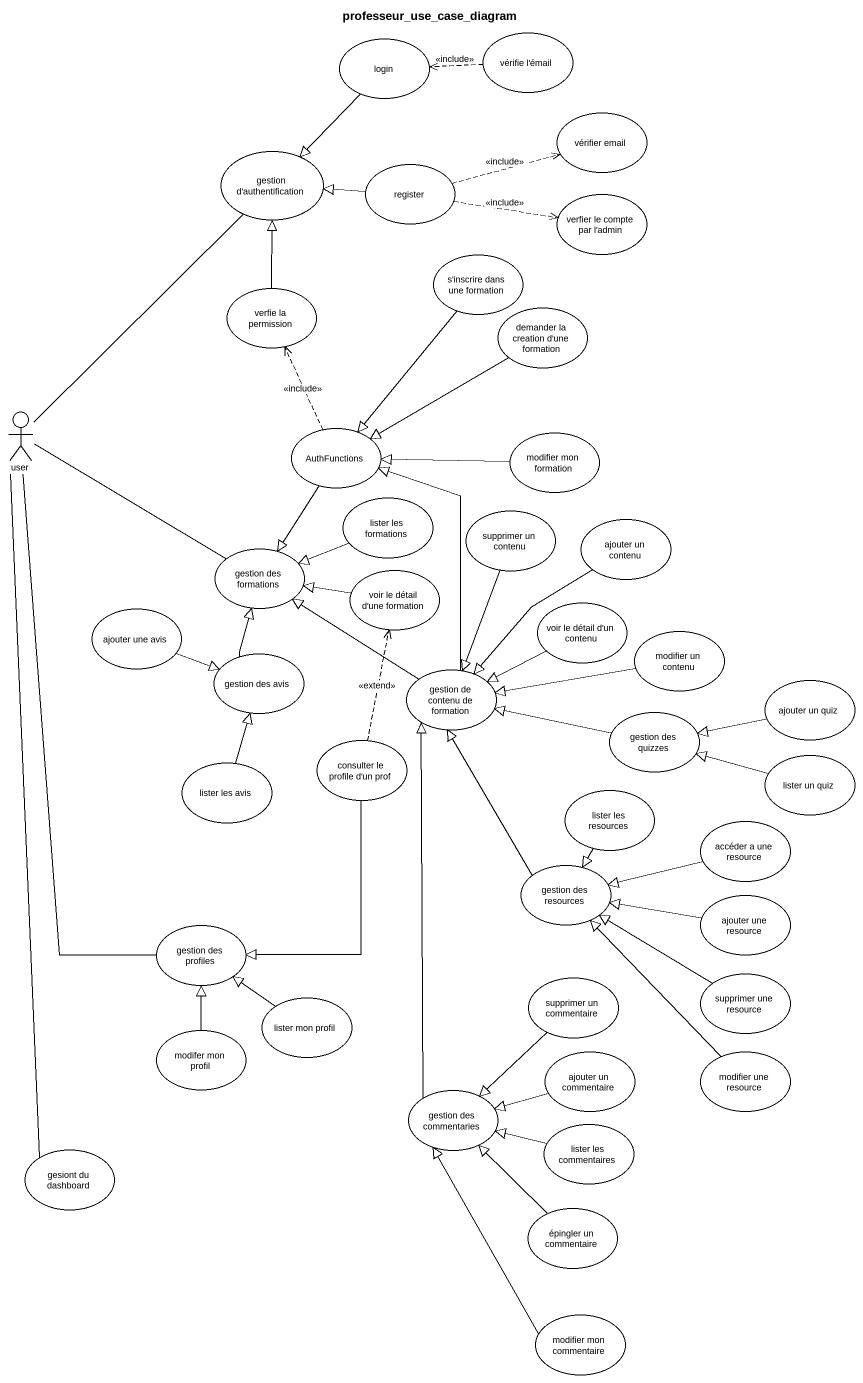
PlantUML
@startuml
title professeur_use_case_diagram
usecase login
usecase "vérifie l'émail" as vérifie_l_émail
usecase "vérifier email" as vérifier_email
usecase "gestion d'authentification" as gestion_d_authentification
usecase register
usecase "verfier le compte par l'admin" as verfier_le_compte_par_l
usecase "s'inscrire dans une formation" as s_inscrire_dans_une
usecase "verfie la permission" as verfie_la_permission
usecase "demander la creation d'une formation" as demander_la_creation_d_une
actor user
usecase AuthFunctions
usecase "modifier mon formation" as modifier_mon_formation
usecase "lister les formations" as lister_les_formations
usecase "supprimer un contenu" as supprimer_un_contenu
usecase "gestion des formations" as gestion_des_formations
usecase "ajouter un contenu" as ajouter_un_contenu
usecase "voir le détail d'une formation" as voir_le_détail_d_une
usecase "ajouter une avis" as ajouter_une_avis
usecase "voir le détail d'un contenu" as voir_le_détail_d_un_contenu
usecase "modifier un contenu" as modifier_un_contenu
usecase "gestion des avis" as gestion_des_avis
usecase "gestion de contenu de formation" as gestion_de_contenu_de
usecase "ajouter un quiz" as ajouter_un_quiz
usecase "consulter le profile d'un prof" as consulter_le_profile_d_un
usecase "gestion des quizzes" as gestion_des_quizzes
usecase "lister les avis" as lister_les_avis
usecase "lister un quiz" as lister_un_quiz
usecase "lister les resources" as lister_les_resources
usecase "accéder a une resource" as accéder_a_une_resource
usecase "gestion des resources" as gestion_des_resources
usecase "ajouter une resource" as ajouter_une_resource
usecase "gestion des profiles" as gestion_des_profiles
usecase "supprimer un commentaire" as supprimer_un_commentaire
usecase "supprimer une resource" as supprimer_une_resource
usecase "lister mon profil" as lister_mon_profil
usecase "modifer mon profil" as modifer_mon_profil
usecase "ajouter un commentaire" as ajouter_un_commentaire
usecase "modifier une resource" as modifier_une_resource
usecase "gestion des commentaries" as gestion_des_commentaries
usecase "lister les commentaires" as lister_les_commentaires
usecase "gesiont du dashboard" as gesiont_du_dashboard
usecase "épingler un commentaire" as épingler_un_commentaire
usecase "modifier mon commentaire" as modifier_mon_commentaire
login --|> gestion_d_authentification
vérifie_l_émail .left.> login : <<include>>
register .right.> vérifier_email : <<include>>
register -left-|> gestion_d_authentification
register .right.> verfier_le_compte_par_l : <<include>>
s_inscrire_dans_une --|> AuthFunctions
verfie_la_permission -up-|> gestion_d_authentification
demander_la_creation_d_une -left-|> AuthFunctions
user -up- gestion_d_authentification
user -right- gestion_des_formations
AuthFunctions .up.> verfie_la_permission : <<include>>
AuthFunctions --|> gestion_des_formations
modifier_mon_formation -left-|> AuthFunctions
lister_les_formations -left-|> gestion_des_formations
supprimer_un_contenu --|> gestion_de_contenu_de
ajouter_un_contenu --|> gestion_de_contenu_de
voir_le_détail_d_une -left-|> gestion_des_formations
ajouter_une_avis -right-|> gestion_des_avis
voir_le_détail_d_un_contenu -left-|> gestion_de_contenu_de
modifier_un_contenu -left-|> gestion_de_contenu_de
gestion_des_avis -up-|> gestion_des_formations
gestion_de_contenu_de -up-|> AuthFunctions
gestion_de_contenu_de -up-|> gestion_des_formations
ajouter_un_quiz -left-|> gestion_des_quizzes
consulter_le_profile_d_un .up.> voir_le_détail_d_une : <<extend>>
consulter_le_profile_d_un --|> gestion_des_profiles
gestion_des_quizzes -left-|> gestion_de_contenu_de
lister_les_avis -up-|> gestion_des_avis
lister_un_quiz -left-|> gestion_des_quizzes
lister_les_resources --|> gestion_des_resources
accéder_a_une_resource -left-|> gestion_des_resources
gestion_des_resources -up-|> gestion_de_contenu_de
ajouter_une_resource -left-|> gestion_des_resources
gestion_des_profiles -up- user
supprimer_un_commentaire --|> gestion_des_commentaries
supprimer_une_resource -up-|> gestion_des_resources
lister_mon_profil -up-|> gestion_des_profiles
modifer_mon_profil -up-|> gestion_des_profiles
ajouter_un_commentaire -left-|> gestion_des_commentaries
modifier_une_resource -up-|> gestion_des_resources
gestion_des_commentaries -up-|> gestion_de_contenu_de
lister_les_commentaires -left-|> gestion_des_commentaries
gesiont_du_dashboard -up- user
épingler_un_commentaire -up-|> gestion_des_commentaries
modifier_mon_commentaire -up-|> gestion_des_commentaries
@enduml
